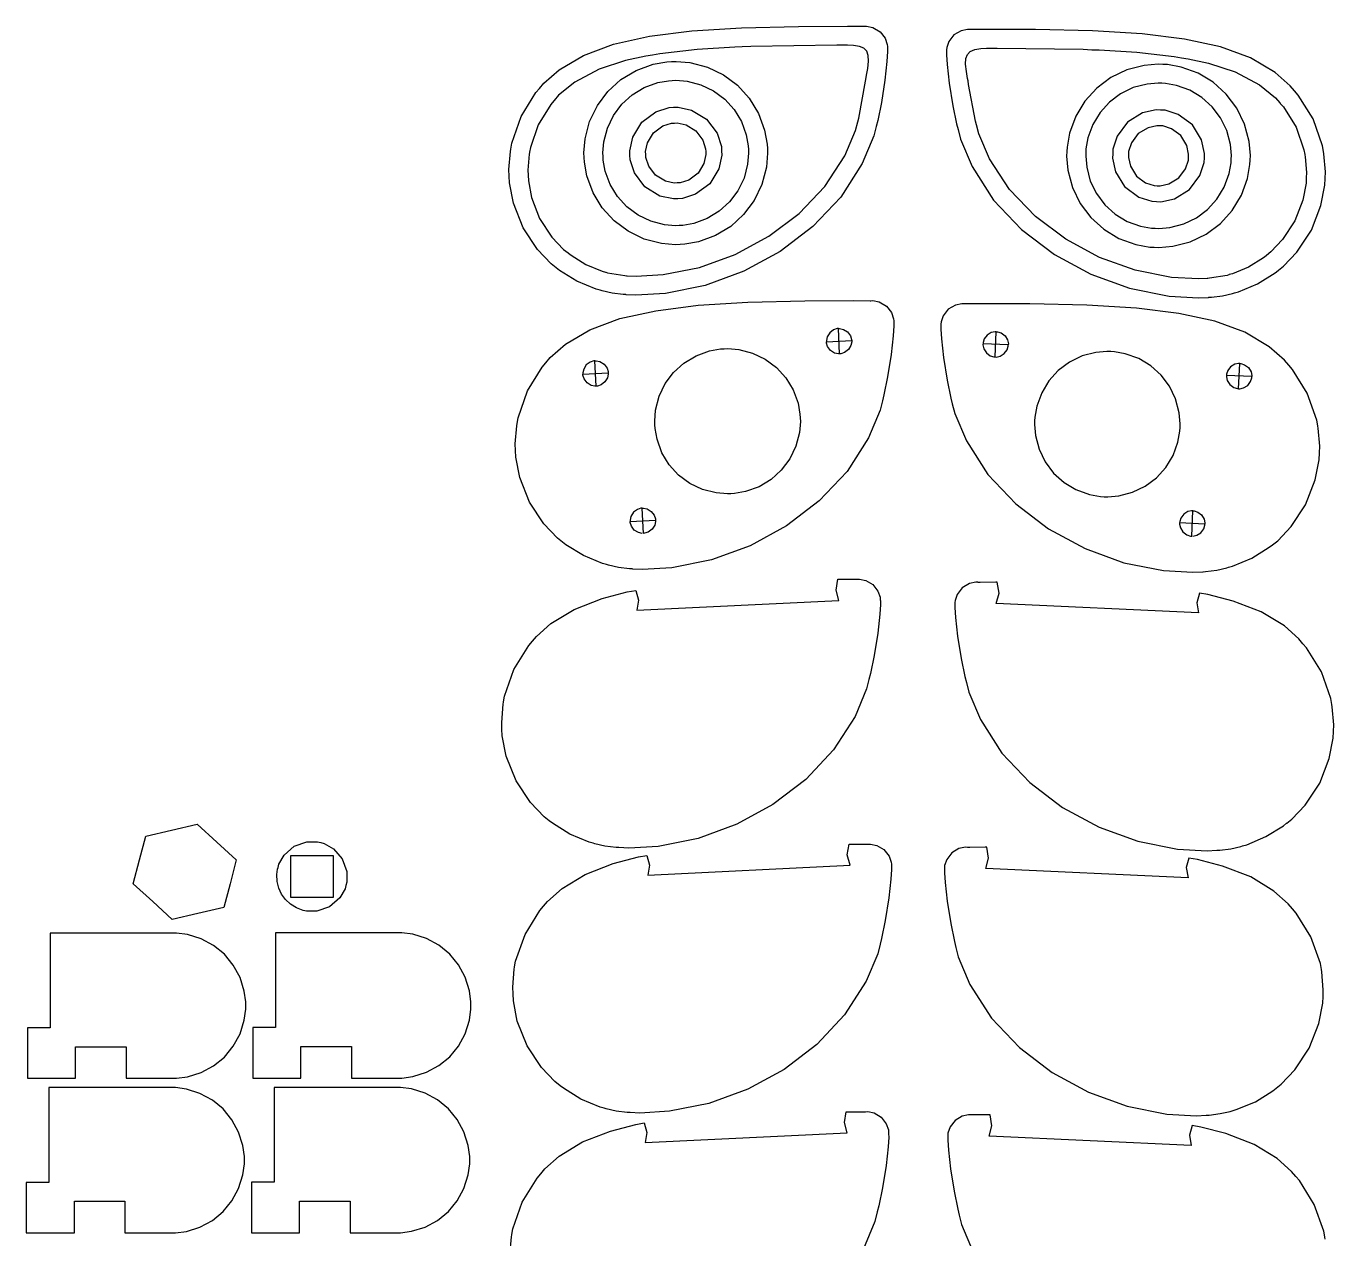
# Model space of a CAD drawing. Extents: x -158 to 1119, y 475 to 1777.
# Drawn here: x 249.4 to 421.9, y 1617.3 to 1777.3 of the extents above; entities that cross this region are included whole.
import ezdxf

# ---------------------------------------------------------------- set-up
doc = ezdxf.new("R2010")
doc.units = 0
doc.header["$MEASUREMENT"] = 0

msp = doc.modelspace()

# ---------------------------------------------------------------- linework, layer by layer
at = {"color": 1}
for p, q in [((354.96, 1735.46), (354.95, 1735.63)), ((355.12, 1734.99), (354.96, 1735.46)), ((378.78, 1734.58), (378.94, 1735.06)), ((378.94, 1735.06), (378.94, 1735.22)), ((355.5, 1734.47), (355.12, 1734.99)), ((356.04, 1734.14), (355.5, 1734.47)), ((356.54, 1734.03), (356.04, 1734.14)), ((356.7, 1734.04), (356.54, 1734.03)), ((377.2, 1733.63), (377.36, 1733.62)), ((377.36, 1733.62), (377.86, 1733.73)), ((377.86, 1733.73), (378.4, 1734.07)), ((378.4, 1734.07), (378.78, 1734.58)), ((322.85, 1731.21), (322.85, 1731.37)), ((323.01, 1730.73), (322.85, 1731.21)), ((323.39, 1730.22), (323.01, 1730.73)), ((323.94, 1729.88), (323.39, 1730.22)), ((324.43, 1729.77), (323.94, 1729.88)), ((409.97, 1729.54), (410.52, 1729.87)), ((410.52, 1729.87), (410.9, 1730.39)), ((410.9, 1730.39), (411.05, 1730.87)), ((411.05, 1730.87), (411.06, 1731.03)), ((324.59, 1729.78), (324.43, 1729.77)), ((409.32, 1729.44), (409.48, 1729.43)), ((409.48, 1729.43), (409.97, 1729.54)), ((329.08, 1711.78), (329.07, 1711.95)), ((329.24, 1711.31), (329.08, 1711.78)), ((329.62, 1710.8), (329.24, 1711.31)), ((404.33, 1710.44), (404.72, 1710.95)), ((404.72, 1710.95), (404.87, 1711.43)), ((404.87, 1711.43), (404.88, 1711.59)), ((330.16, 1710.47), (329.62, 1710.8)), ((330.66, 1710.35), (330.16, 1710.47)), ((403.3, 1710), (403.79, 1710.11)), ((403.79, 1710.11), (404.33, 1710.44))]:
    msp.add_line(p, q, dxfattribs=at)
at = {"color": 0}
for points in [[(360.25, 1777.25), (361.09, 1777.07), (362.03, 1776.52), (362.7, 1775.65), (362.98, 1774.85), (363, 1774.57), (363, 1774.55), (363.01, 1774.5), (363.01, 1774.49), (363.01, 1774.47), (363.01, 1774.32), (363.01, 1774.31), (363.01, 1773.9), (362.93, 1772.61), (362.66, 1770.14), (362.2, 1767.19), (361.72, 1764.81), (361.52, 1764.03), (361.2, 1762.77), (359.68, 1759.15), (356.84, 1754.72), (353.18, 1750.83), (348.86, 1747.54), (344.06, 1744.92), (338.96, 1743.05), (333.73, 1742), (329.83, 1741.77), (328.54, 1741.84), (328.54, 1741.84), (328.49, 1741.85), (328.48, 1741.85), (328.16, 1741.87), (326.7, 1742.05), (325.38, 1742.34), (325.13, 1742.42), (324.6, 1742.57), (322.06, 1743.62), (319.75, 1745.04), (319.33, 1745.38), (319.32, 1745.38), (319.32, 1745.39), (318.65, 1745.92), (316.87, 1747.79), (314.96, 1750.65), (313.68, 1753.91), (313.16, 1756.58), (313.12, 1757.48), (313.07, 1758.36), (313.28, 1760.74), (313.33, 1761.03), (313.33, 1761.03), (313.33, 1761.04), (313.33, 1761.04), (313.33, 1761.04), (313.46, 1761.8), (314.7, 1765.34), (316.65, 1768.49), (317.13, 1769.04), (317.69, 1769.72), (319.7, 1771.48), (322.92, 1773.4), (326.87, 1774.86), (331.62, 1775.91), (337.22, 1776.62), (343.75, 1777.03), (351.28, 1777.22), (357.73, 1777.25), (359.88, 1777.23), (359.9, 1777.23), (359.96, 1777.24), (359.98, 1777.24), (359.97, 1777.24)], [(373.56, 1776.83), (372.72, 1776.65), (371.78, 1776.09), (371.12, 1775.23), (370.84, 1774.42), (370.81, 1774.15), (370.81, 1774.13), (370.81, 1774.08), (370.81, 1774.06), (370.81, 1774.05), (370.81, 1773.9), (370.8, 1773.88), (370.8, 1773.48), (370.89, 1772.19), (371.16, 1769.72), (371.63, 1766.76), (372.12, 1764.39), (372.32, 1763.61), (372.64, 1762.35), (374.17, 1758.73), (377.01, 1754.31), (380.69, 1750.42), (385.02, 1747.14), (389.82, 1744.54), (394.92, 1742.68), (400.16, 1741.64), (404.05, 1741.41), (405.34, 1741.49), (405.35, 1741.49), (405.4, 1741.5), (405.4, 1741.5), (405.73, 1741.52), (407.19, 1741.7), (408.51, 1742), (408.76, 1742.07), (409.29, 1742.23), (411.82, 1743.28), (414.13, 1744.71), (414.55, 1745.05), (414.56, 1745.05), (414.56, 1745.06), (415.23, 1745.59), (417, 1747.46), (418.91, 1750.33), (420.18, 1753.59), (420.7, 1756.26), (420.74, 1757.16), (420.78, 1758.04), (420.57, 1760.42), (420.52, 1760.71), (420.52, 1760.71), (420.52, 1760.72), (420.52, 1760.72), (420.51, 1760.72), (420.38, 1761.48), (419.14, 1765.02), (417.18, 1768.16), (416.7, 1768.71), (416.13, 1769.39), (414.13, 1771.15), (410.9, 1773.06), (406.94, 1774.51), (402.2, 1775.55), (396.59, 1776.25), (390.06, 1776.65), (382.53, 1776.82), (376.08, 1776.83), (373.93, 1776.81), (373.91, 1776.82), (373.85, 1776.82), (373.83, 1776.82), (373.84, 1776.82)], [(315.8, 1760.61), (315.75, 1760.36), (315.58, 1758.28), (315.61, 1757.59), (315.65, 1756.85), (316.07, 1754.64), (317.13, 1751.9), (318.75, 1749.43), (320.3, 1747.8), (320.88, 1747.34), (320.92, 1747.31), (321.28, 1747.03), (323.24, 1745.83), (325.36, 1744.95), (325.8, 1744.82), (325.84, 1744.82), (325.87, 1744.81), (326.09, 1744.74), (328.38, 1744.35), (328.61, 1744.34), (328.62, 1744.34), (328.67, 1744.34), (328.68, 1744.34), (328.7, 1744.34), (329.87, 1744.27), (333.42, 1744.48), (338.22, 1745.44), (342.92, 1747.15), (347.35, 1749.54), (351.36, 1752.55), (354.76, 1756.11), (357.39, 1760.16), (358.8, 1763.48), (359.09, 1764.64), (359.21, 1765.11), (360.12, 1769.98), (360.18, 1770.47), (360.25, 1770.77), (360.42, 1771.68), (360.52, 1772.65), (360.48, 1773.4), (360.27, 1773.95), (359.88, 1774.33), (359.3, 1774.58), (358.51, 1774.71), (357.74, 1774.74), (357.49, 1774.74), (356.35, 1774.75), (344.99, 1774.58), (343.86, 1774.54), (342.87, 1774.5), (337.93, 1774.18), (333, 1773.61), (332.03, 1773.44), (331.14, 1773.3), (328.47, 1772.71), (324.97, 1771.57), (321.76, 1769.87), (319.63, 1768.14), (319.06, 1767.45), (319.04, 1767.43), (319.02, 1767.41), (318.6, 1766.93), (316.95, 1764.25), (315.91, 1761.27), (315.8, 1760.64)], [(418.05, 1760.28), (418.09, 1760.03), (418.27, 1757.96), (418.24, 1757.27), (418.21, 1756.53), (417.79, 1754.32), (416.73, 1751.57), (415.12, 1749.1), (413.58, 1747.47), (413, 1747.01), (412.96, 1746.97), (412.6, 1746.69), (410.64, 1745.49), (408.52, 1744.6), (408.08, 1744.48), (408.04, 1744.47), (408.01, 1744.46), (407.79, 1744.39), (405.5, 1744), (405.27, 1743.99), (405.26, 1743.99), (405.21, 1743.99), (405.2, 1743.99), (405.18, 1743.99), (404.01, 1743.91), (400.46, 1744.12), (395.66, 1745.07), (390.96, 1746.76), (386.52, 1749.15), (382.51, 1752.15), (379.09, 1755.7), (376.45, 1759.75), (375.04, 1763.07), (374.75, 1764.22), (374.63, 1764.7), (373.71, 1769.56), (373.64, 1770.05), (373.58, 1770.35), (373.41, 1771.26), (373.3, 1772.23), (373.34, 1772.98), (373.55, 1773.53), (373.93, 1773.91), (374.51, 1774.16), (375.31, 1774.29), (376.07, 1774.33), (376.33, 1774.33), (377.47, 1774.33), (388.83, 1774.2), (389.96, 1774.15), (390.94, 1774.11), (395.89, 1773.8), (400.82, 1773.25), (401.79, 1773.09), (402.68, 1772.94), (405.35, 1772.36), (408.85, 1771.23), (412.07, 1769.53), (414.2, 1767.81), (414.77, 1767.12), (414.79, 1767.09), (414.81, 1767.07), (415.23, 1766.6), (416.89, 1763.92), (417.94, 1760.95), (418.05, 1760.32)], [(335.12, 1772.61), (336.96, 1772.45), (339.26, 1771.86), (341.37, 1770.84), (343.23, 1769.46), (344.79, 1767.74), (346, 1765.75), (346.81, 1763.52), (347.15, 1761.71), (347.17, 1761.1), (347.2, 1760.49), (347.04, 1758.66), (346.45, 1756.36), (345.43, 1754.26), (344.04, 1752.4), (342.33, 1750.84), (340.33, 1749.63), (338.09, 1748.82), (336.28, 1748.49), (335.67, 1748.46), (335.06, 1748.43), (333.22, 1748.58), (330.92, 1749.18), (328.81, 1750.2), (326.95, 1751.58), (325.39, 1753.29), (324.18, 1755.29), (323.37, 1757.52), (323.04, 1759.33), (323.01, 1759.94), (322.98, 1760.55), (323.13, 1762.38), (323.73, 1764.68), (324.75, 1766.78), (326.14, 1768.64), (327.85, 1770.2), (329.85, 1771.4), (332.09, 1772.22), (333.9, 1772.55), (334.51, 1772.58)], [(398.7, 1772.24), (396.86, 1772.08), (394.56, 1771.48), (392.46, 1770.47), (390.6, 1769.07), (389.04, 1767.36), (387.84, 1765.36), (387.03, 1763.13), (386.7, 1761.31), (386.67, 1760.71), (386.64, 1760.1), (386.81, 1758.27), (387.41, 1755.97), (388.43, 1753.87), (389.82, 1752.02), (391.54, 1750.46), (393.54, 1749.25), (395.78, 1748.45), (397.59, 1748.12), (398.2, 1748.09), (398.81, 1748.06), (400.65, 1748.22), (402.95, 1748.82), (405.06, 1749.84), (406.91, 1751.23), (408.47, 1752.95), (409.68, 1754.95), (410.48, 1757.18), (410.81, 1758.99), (410.84, 1759.6), (410.87, 1760.21), (410.71, 1762.04), (410.11, 1764.34), (409.09, 1766.44), (407.69, 1768.29), (405.97, 1769.85), (403.97, 1771.05), (401.73, 1771.86), (399.92, 1772.19), (399.31, 1772.21)], [(335.11, 1770.11), (336.57, 1769.98), (338.4, 1769.51), (340.07, 1768.71), (341.54, 1767.61), (342.78, 1766.25), (343.74, 1764.66), (344.39, 1762.9), (344.65, 1761.46), (344.67, 1760.98), (344.7, 1760.5), (344.57, 1759.04), (344.1, 1757.22), (343.29, 1755.55), (342.19, 1754.08), (340.83, 1752.85), (339.24, 1751.88), (337.47, 1751.24), (336.03, 1750.98), (335.55, 1750.95), (335.07, 1750.93), (333.61, 1751.05), (331.78, 1751.52), (330.11, 1752.33), (328.64, 1753.43), (327.4, 1754.79), (326.44, 1756.37), (325.79, 1758.14), (325.53, 1759.58), (325.51, 1760.06), (325.48, 1760.54), (325.61, 1762), (326.08, 1763.82), (326.89, 1765.48), (327.99, 1766.96), (329.35, 1768.19), (330.94, 1769.15), (332.71, 1769.8), (334.15, 1770.06), (334.63, 1770.08)], [(398.71, 1769.74), (397.25, 1769.61), (395.43, 1769.14), (393.76, 1768.33), (392.29, 1767.23), (391.05, 1765.86), (390.1, 1764.28), (389.45, 1762.51), (389.19, 1761.08), (389.17, 1760.59), (389.15, 1760.11), (389.28, 1758.66), (389.75, 1756.83), (390.56, 1755.17), (391.67, 1753.7), (393.03, 1752.47), (394.62, 1751.51), (396.39, 1750.87), (397.84, 1750.61), (398.32, 1750.59), (398.8, 1750.56), (400.26, 1750.69), (402.08, 1751.17), (403.75, 1751.98), (405.22, 1753.08), (406.46, 1754.44), (407.42, 1756.02), (408.06, 1757.8), (408.32, 1759.23), (408.34, 1759.71), (408.36, 1760.2), (408.24, 1761.65), (407.76, 1763.47), (406.95, 1765.14), (405.84, 1766.61), (404.48, 1767.84), (402.89, 1768.8), (401.12, 1769.44), (399.68, 1769.7), (399.19, 1769.72)], [(335.39, 1766.58), (337.17, 1766.19), (339.16, 1764.99), (340.54, 1763.13), (341.1, 1761.4), (341.13, 1760.81), (341.16, 1760.22), (340.77, 1758.44), (339.57, 1756.46), (337.71, 1755.08), (335.97, 1754.52), (335.38, 1754.49), (334.79, 1754.46), (333, 1754.85), (331.02, 1756.05), (329.64, 1757.91), (329.08, 1759.64), (329.05, 1760.23), (329.02, 1760.82), (329.41, 1762.6), (330.61, 1764.58), (332.47, 1765.96), (334.21, 1766.52), (334.8, 1766.55)], [(398.44, 1766.21), (396.66, 1765.82), (394.68, 1764.61), (393.3, 1762.76), (392.74, 1761.02), (392.71, 1760.43), (392.69, 1759.84), (393.08, 1758.06), (394.29, 1756.09), (396.15, 1754.7), (397.89, 1754.15), (398.48, 1754.12), (399.07, 1754.09), (400.85, 1754.49), (402.83, 1755.69), (404.22, 1757.55), (404.77, 1759.29), (404.8, 1759.88), (404.83, 1760.46), (404.43, 1762.25), (403.22, 1764.22), (401.36, 1765.6), (399.62, 1766.16), (399.03, 1766.18)], [(335.29, 1764.49), (336.46, 1764.23), (337.75, 1763.45), (338.66, 1762.23), (339.03, 1761.09), (339.05, 1760.71), (339.07, 1760.33), (338.81, 1759.15), (338.02, 1757.86), (336.81, 1756.95), (335.66, 1756.58), (335.28, 1756.57), (334.89, 1756.55), (333.72, 1756.8), (332.42, 1757.59), (331.52, 1758.8), (331.15, 1759.95), (331.13, 1760.33), (331.11, 1760.71), (331.37, 1761.88), (332.16, 1763.18), (333.37, 1764.09), (334.52, 1764.45), (334.9, 1764.47)], [(398.55, 1764.12), (397.38, 1763.86), (396.09, 1763.08), (395.18, 1761.86), (394.81, 1760.72), (394.8, 1760.34), (394.78, 1759.95), (395.04, 1758.78), (395.83, 1757.49), (397.05, 1756.58), (398.19, 1756.22), (398.57, 1756.2), (398.96, 1756.18), (400.13, 1756.44), (401.43, 1757.23), (402.33, 1758.45), (402.7, 1759.59), (402.72, 1759.97), (402.73, 1760.36), (402.47, 1761.52), (401.68, 1762.82), (400.46, 1763.72), (399.32, 1764.09), (398.94, 1764.1)], [(361.09, 1741.07), (361.93, 1740.89), (362.86, 1740.33), (363.53, 1739.47), (363.81, 1738.67), (363.84, 1738.39), (363.84, 1738.37), (363.84, 1738.32), (363.84, 1738.31), (363.84, 1738.26), (363.84, 1738.14), (363.84, 1738.13), (363.85, 1737.72), (363.76, 1736.43), (363.5, 1733.96), (363.03, 1731.01), (362.55, 1728.63), (362.35, 1727.85), (362.04, 1726.6), (360.51, 1722.96), (357.68, 1718.54), (354.01, 1714.65), (349.69, 1711.35), (344.89, 1708.74), (339.79, 1706.87), (334.56, 1705.82), (330.66, 1705.58), (329.38, 1705.66), (329.37, 1705.67), (329.32, 1705.67), (329.32, 1705.67), (328.99, 1705.69), (327.53, 1705.86), (326.21, 1706.16), (325.96, 1706.24), (325.43, 1706.39), (322.9, 1707.44), (320.59, 1708.86), (320.16, 1709.2), (320.16, 1709.2), (320.15, 1709.21), (319.48, 1709.74), (317.7, 1711.6), (315.79, 1714.47), (314.51, 1717.73), (313.99, 1720.4), (313.95, 1721.29), (313.9, 1722.18), (314.11, 1724.56), (314.16, 1724.85), (314.16, 1724.85), (314.16, 1724.86), (314.16, 1724.87), (314.16, 1724.87), (314.29, 1725.62), (315.53, 1729.16), (317.48, 1732.3), (317.97, 1732.87), (318.53, 1733.54), (320.53, 1735.3), (323.76, 1737.22), (327.71, 1738.68), (332.45, 1739.73), (338.05, 1740.44), (344.59, 1740.85), (352.12, 1741.04), (358.56, 1741.06), (360.71, 1741.05), (360.71, 1741.05), (360.73, 1741.05), (360.79, 1741.05), (360.81, 1741.05)], [(372.8, 1740.65), (371.96, 1740.47), (371.02, 1739.91), (370.36, 1739.05), (370.08, 1738.24), (370.06, 1737.97), (370.06, 1737.95), (370.05, 1737.9), (370.05, 1737.88), (370.05, 1737.84), (370.05, 1737.72), (370.05, 1737.7), (370.05, 1737.29), (370.13, 1736.01), (370.4, 1733.54), (370.88, 1730.58), (371.37, 1728.21), (371.56, 1727.43), (371.88, 1726.17), (373.41, 1722.55), (376.26, 1718.13), (379.93, 1714.24), (384.26, 1710.96), (389.06, 1708.35), (394.17, 1706.49), (399.4, 1705.46), (403.3, 1705.23), (404.59, 1705.31), (404.59, 1705.31), (404.64, 1705.31), (404.65, 1705.31), (404.97, 1705.33), (406.43, 1705.51), (407.75, 1705.81), (408, 1705.89), (408.53, 1706.04), (411.06, 1707.1), (413.37, 1708.53), (413.79, 1708.87), (413.8, 1708.87), (413.8, 1708.87), (414.47, 1709.4), (416.25, 1711.28), (418.15, 1714.14), (419.43, 1717.41), (419.94, 1720.08), (419.98, 1720.97), (420.02, 1721.86), (419.81, 1724.24), (419.76, 1724.52), (419.76, 1724.53), (419.76, 1724.53), (419.76, 1724.55), (419.76, 1724.55), (419.63, 1725.3), (418.38, 1728.84), (416.43, 1731.98), (415.94, 1732.54), (415.38, 1733.21), (413.37, 1734.97), (410.14, 1736.88), (406.19, 1738.33), (401.44, 1739.37), (395.84, 1740.06), (389.3, 1740.47), (381.77, 1740.64), (375.33, 1740.65), (373.18, 1740.63), (373.18, 1740.63), (373.15, 1740.63), (373.1, 1740.63), (373.08, 1740.63)], [(341.94, 1734.74), (343.39, 1734.62), (345.22, 1734.14), (346.89, 1733.34), (348.37, 1732.24), (349.6, 1730.88), (350.56, 1729.3), (351.21, 1727.53), (351.47, 1726.1), (351.5, 1725.61), (351.52, 1725.13), (351.39, 1723.68), (350.92, 1721.85), (350.12, 1720.18), (349.01, 1718.71), (347.65, 1717.48), (346.07, 1716.52), (344.29, 1715.88), (342.85, 1715.61), (342.37, 1715.59), (341.89, 1715.56), (340.43, 1715.69), (338.6, 1716.16), (336.94, 1716.96), (335.46, 1718.06), (334.22, 1719.42), (333.26, 1721), (332.62, 1722.77), (332.35, 1724.21), (332.33, 1724.69), (332.31, 1725.18), (332.43, 1726.63), (332.9, 1728.45), (333.71, 1730.12), (334.81, 1731.59), (336.17, 1732.83), (337.76, 1733.79), (339.53, 1734.43), (340.97, 1734.69), (341.45, 1734.72)], [(391.96, 1734.36), (390.51, 1734.23), (388.68, 1733.76), (387.01, 1732.95), (385.54, 1731.85), (384.31, 1730.49), (383.35, 1728.9), (382.71, 1727.13), (382.45, 1725.69), (382.42, 1725.21), (382.4, 1724.73), (382.53, 1723.28), (383.01, 1721.45), (383.82, 1719.79), (384.92, 1718.32), (386.29, 1717.08), (387.87, 1716.13), (389.65, 1715.49), (391.09, 1715.23), (391.57, 1715.2), (392.05, 1715.18), (393.51, 1715.31), (395.34, 1715.79), (397, 1716.59), (398.48, 1717.7), (399.71, 1719.06), (400.67, 1720.64), (401.31, 1722.41), (401.57, 1723.85), (401.59, 1724.33), (401.62, 1724.82), (401.49, 1726.27), (401.01, 1728.09), (400.2, 1729.76), (399.1, 1731.22), (397.73, 1732.46), (396.14, 1733.41), (394.37, 1734.05), (392.93, 1734.31), (392.45, 1734.34)], [(359.31, 1704.34), (360.15, 1704.16), (361.09, 1703.6), (361.75, 1702.74), (362.04, 1701.93), (362.06, 1701.66), (362.06, 1701.63), (362.06, 1701.59), (362.06, 1701.57), (362.07, 1701.53), (362.07, 1701.4), (362.07, 1701.39), (362.07, 1700.99), (361.99, 1699.7), (361.72, 1697.22), (361.25, 1694.27), (360.77, 1691.89), (360.57, 1691.11), (360.26, 1689.86), (358.74, 1686.23), (355.9, 1681.8), (352.23, 1677.91), (347.91, 1674.62), (343.12, 1672), (338.02, 1670.14), (332.78, 1669.09), (328.89, 1668.85), (327.6, 1668.93), (327.59, 1668.93), (327.54, 1668.93), (327.54, 1668.93), (327.22, 1668.95), (325.75, 1669.13), (324.43, 1669.43), (324.18, 1669.5), (323.65, 1669.65), (321.12, 1670.7), (318.81, 1672.13), (318.38, 1672.46), (318.38, 1672.47), (318.37, 1672.47), (317.71, 1673), (315.93, 1674.87), (314.02, 1677.74), (312.73, 1680.99), (312.21, 1683.66), (312.17, 1684.56), (312.13, 1685.44), (312.33, 1687.82), (312.38, 1688.11), (312.38, 1688.11), (312.38, 1688.12), (312.38, 1688.13), (312.39, 1688.13), (312.52, 1688.89), (313.75, 1692.42), (315.7, 1695.57), (316.19, 1696.13), (316.72, 1696.77), (318.63, 1698.48), (321.68, 1700.34), (325.39, 1701.78), (328.7, 1702.64), (329.82, 1702.84), (330.18, 1701.57), (329.94, 1700.25), (356.61, 1701.53), (356.25, 1702.89), (356.48, 1704.32), (356.68, 1704.33), (358.72, 1704.31), (358.93, 1704.31), (358.96, 1704.31), (359.01, 1704.32), (359.03, 1704.32), (359.03, 1704.32)], [(374.66, 1703.92), (373.82, 1703.74), (372.88, 1703.18), (372.22, 1702.32), (371.93, 1701.51), (371.91, 1701.23), (371.91, 1701.21), (371.91, 1701.16), (371.91, 1701.15), (371.9, 1701.1), (371.91, 1700.98), (371.9, 1700.97), (371.9, 1700.57), (371.99, 1699.27), (372.26, 1696.8), (372.73, 1693.85), (373.22, 1691.47), (373.42, 1690.69), (373.74, 1689.44), (375.27, 1685.81), (378.11, 1681.39), (381.79, 1677.51), (386.11, 1674.22), (390.92, 1671.62), (396.02, 1669.76), (401.26, 1668.73), (405.15, 1668.5), (406.44, 1668.58), (406.45, 1668.58), (406.5, 1668.58), (406.5, 1668.58), (406.83, 1668.6), (408.29, 1668.78), (409.61, 1669.08), (409.85, 1669.16), (410.39, 1669.31), (412.92, 1670.37), (415.23, 1671.8), (415.65, 1672.13), (415.66, 1672.14), (415.66, 1672.14), (416.33, 1672.67), (418.1, 1674.54), (420.01, 1677.42), (421.28, 1680.67), (421.8, 1683.34), (421.84, 1684.24), (421.88, 1685.13), (421.67, 1687.51), (421.62, 1687.79), (421.62, 1687.8), (421.62, 1687.81), (421.62, 1687.81), (421.61, 1687.81), (421.48, 1688.57), (420.24, 1692.1), (418.28, 1695.25), (417.8, 1695.8), (417.26, 1696.45), (415.35, 1698.15), (412.29, 1700.01), (408.58, 1701.44), (405.27, 1702.29), (404.15, 1702.49), (403.79, 1701.22), (404.03, 1699.89), (377.36, 1701.12), (377.72, 1702.48), (377.49, 1703.91), (377.29, 1703.91), (375.24, 1703.9), (375.03, 1703.9), (375.01, 1703.9), (374.95, 1703.9), (374.93, 1703.91), (374.94, 1703.91)], [(274.56, 1669.66), (277.13, 1667.31), (276.3, 1664.16), (275.47, 1661.02), (272.07, 1660.23), (268.67, 1659.44), (266.1, 1661.8), (263.53, 1664.15), (264.36, 1667.3), (265.19, 1670.44), (268.58, 1671.23), (271.98, 1672.02)], [(288.72, 1669.47), (289.93, 1668.77), (291.1, 1667.44), (291.69, 1665.77), (291.7, 1664.37), (291.59, 1663.93), (291.47, 1663.5), (290.78, 1662.29), (289.44, 1661.12), (287.77, 1660.54), (286.37, 1660.53), (285.93, 1660.64), (285.71, 1660.7), (285.05, 1660.97), (284.28, 1661.45), (283.63, 1662.06), (283.11, 1662.78), (282.74, 1663.59), (282.52, 1664.45), (282.49, 1665.36), (282.57, 1666.06), (282.63, 1666.28), (282.74, 1666.72), (283.44, 1667.93), (284.77, 1669.1), (286.45, 1669.69), (287.85, 1669.69), (288.29, 1669.58)], [(360.76, 1669.4), (361.61, 1669.22), (362.55, 1668.66), (363.21, 1667.8), (363.49, 1666.99), (363.52, 1666.72), (363.52, 1666.69), (363.52, 1666.65), (363.52, 1666.63), (363.53, 1666.59), (363.52, 1666.46), (363.53, 1666.45), (363.53, 1666.05), (363.44, 1664.76), (363.18, 1662.28), (362.71, 1659.33), (362.23, 1656.95), (362.03, 1656.17), (361.72, 1654.92), (360.2, 1651.29), (357.36, 1646.86), (353.69, 1642.97), (349.37, 1639.68), (344.58, 1637.06), (339.47, 1635.2), (334.24, 1634.15), (330.35, 1633.91), (329.06, 1633.99), (329.05, 1633.99), (329, 1633.99), (329, 1633.99), (328.67, 1634.01), (327.21, 1634.19), (325.89, 1634.49), (325.64, 1634.56), (325.11, 1634.71), (322.58, 1635.76), (320.27, 1637.19), (319.84, 1637.52), (319.84, 1637.53), (319.83, 1637.53), (319.16, 1638.06), (317.38, 1639.93), (315.47, 1642.8), (314.19, 1646.05), (313.67, 1648.72), (313.63, 1649.62), (313.59, 1650.5), (313.79, 1652.88), (313.84, 1653.17), (313.84, 1653.17), (313.84, 1653.18), (313.84, 1653.19), (313.84, 1653.19), (313.97, 1653.95), (315.21, 1657.48), (317.16, 1660.63), (317.65, 1661.19), (318.18, 1661.83), (320.09, 1663.54), (323.14, 1665.4), (326.85, 1666.84), (330.16, 1667.7), (331.28, 1667.9), (331.64, 1666.63), (331.4, 1665.31), (358.07, 1666.59), (357.7, 1667.95), (357.94, 1669.38), (358.14, 1669.39), (360.18, 1669.37), (360.39, 1669.37), (360.41, 1669.37), (360.47, 1669.38), (360.49, 1669.38), (360.49, 1669.38)], [(373.28, 1668.97), (372.43, 1668.79), (371.5, 1668.24), (370.83, 1667.37), (370.55, 1666.56), (370.53, 1666.29), (370.53, 1666.27), (370.52, 1666.22), (370.52, 1666.2), (370.52, 1666.16), (370.52, 1666.04), (370.52, 1666.03), (370.52, 1665.62), (370.6, 1664.33), (370.88, 1661.86), (371.35, 1658.91), (371.84, 1656.53), (372.03, 1655.75), (372.35, 1654.5), (373.88, 1650.87), (376.73, 1646.45), (380.4, 1642.56), (384.73, 1639.28), (389.53, 1636.68), (394.64, 1634.82), (399.87, 1633.78), (403.77, 1633.55), (405.06, 1633.64), (405.06, 1633.64), (405.12, 1633.64), (405.12, 1633.64), (405.44, 1633.66), (406.9, 1633.84), (408.22, 1634.14), (408.47, 1634.22), (409, 1634.37), (411.53, 1635.42), (413.84, 1636.85), (414.27, 1637.19), (414.27, 1637.19), (414.27, 1637.2), (414.94, 1637.73), (416.72, 1639.6), (418.62, 1642.47), (419.9, 1645.73), (420.41, 1648.4), (420.45, 1649.3), (420.49, 1650.18), (420.28, 1652.56), (420.23, 1652.85), (420.23, 1652.85), (420.23, 1652.86), (420.23, 1652.87), (420.23, 1652.87), (420.1, 1653.62), (418.85, 1657.16), (416.9, 1660.3), (416.41, 1660.86), (415.87, 1661.51), (413.96, 1663.2), (410.91, 1665.06), (407.2, 1666.49), (403.88, 1667.34), (402.77, 1667.54), (402.41, 1666.28), (402.65, 1664.95), (375.98, 1666.17), (376.34, 1667.54), (376.1, 1668.97), (375.9, 1668.97), (373.86, 1668.96), (373.65, 1668.95), (373.62, 1668.95), (373.57, 1668.96), (373.55, 1668.96), (373.55, 1668.96)], [(269.26, 1638.51), (270.71, 1638.7), (272.51, 1639.26), (274.14, 1640.14), (275.56, 1641.31), (276.73, 1642.73), (277.62, 1644.36), (278.18, 1646.15), (278.37, 1647.6), (278.37, 1648.08), (278.37, 1648.57), (278.18, 1650.01), (277.62, 1651.81), (276.73, 1653.44), (275.56, 1654.86), (274.14, 1656.02), (272.51, 1656.91), (270.71, 1657.47), (269.26, 1657.66), (268.78, 1657.66), (252.59, 1657.66), (252.59, 1645.17), (249.59, 1645.17), (249.59, 1638.51), (255.94, 1638.51), (255.94, 1642.67), (262.61, 1642.67), (262.61, 1638.51), (268.78, 1638.51)], [(298.97, 1638.53), (300.42, 1638.73), (302.22, 1639.29), (303.85, 1640.17), (305.27, 1641.34), (306.44, 1642.76), (307.32, 1644.38), (307.88, 1646.18), (308.08, 1647.63), (308.08, 1648.11), (308.08, 1648.59), (307.88, 1650.04), (307.32, 1651.84), (306.44, 1653.46), (305.27, 1654.88), (303.85, 1656.05), (302.22, 1656.94), (300.42, 1657.49), (298.97, 1657.69), (298.48, 1657.69), (282.3, 1657.69), (282.3, 1645.2), (279.29, 1645.2), (279.29, 1638.53), (285.64, 1638.53), (285.64, 1642.7), (292.32, 1642.7), (292.32, 1638.53), (298.48, 1638.53)], [(269.09, 1618.11), (270.54, 1618.31), (272.34, 1618.87), (273.97, 1619.75), (275.39, 1620.92), (276.56, 1622.34), (277.44, 1623.96), (278, 1625.76), (278.2, 1627.21), (278.2, 1627.69), (278.2, 1628.17), (278, 1629.62), (277.44, 1631.42), (276.56, 1633.04), (275.39, 1634.46), (273.97, 1635.63), (272.34, 1636.51), (270.54, 1637.07), (269.09, 1637.27), (268.6, 1637.27), (252.42, 1637.27), (252.42, 1624.77), (249.41, 1624.77), (249.41, 1618.11), (255.77, 1618.11), (255.77, 1622.28), (262.44, 1622.28), (262.44, 1618.11), (268.6, 1618.11)], [(298.79, 1618.14), (300.25, 1618.34), (302.05, 1618.89), (303.68, 1619.77), (305.1, 1620.95), (306.27, 1622.36), (307.15, 1623.99), (307.71, 1625.79), (307.91, 1627.23), (307.91, 1627.72), (307.91, 1628.2), (307.71, 1629.65), (307.15, 1631.44), (306.27, 1633.07), (305.1, 1634.49), (303.68, 1635.66), (302.05, 1636.54), (300.25, 1637.1), (298.79, 1637.29), (298.31, 1637.29), (282.12, 1637.29), (282.12, 1624.8), (279.12, 1624.8), (279.12, 1618.14), (285.47, 1618.14), (285.47, 1622.3), (292.15, 1622.3), (292.15, 1618.14), (298.31, 1618.14)]]:
    msp.add_lwpolyline(points, close=True, dxfattribs=at)
at = {"color": 1}
for points in [[(354.95, 1735.79), (354.95, 1735.63), (358.29, 1735.79), (358.3, 1735.62), (358.19, 1735.13), (357.86, 1734.59), (357.34, 1734.2), (356.86, 1734.05), (356.7, 1734.04), (356.54, 1737.37), (356.38, 1737.36), (355.9, 1737.21), (355.39, 1736.83), (355.05, 1736.28)], [(378.95, 1735.38), (378.94, 1735.22), (375.61, 1735.37), (375.6, 1735.21), (375.71, 1734.72), (376.05, 1734.17), (376.56, 1733.79), (377.04, 1733.64), (377.2, 1733.63), (377.35, 1736.96), (377.52, 1736.95), (378, 1736.8), (378.51, 1736.42), (378.84, 1735.87)], [(322.84, 1731.53), (322.85, 1731.37), (326.18, 1731.53), (326.19, 1731.37), (326.08, 1730.87), (325.75, 1730.33), (325.24, 1729.95), (324.75, 1729.79), (324.59, 1729.78), (324.43, 1733.11), (324.27, 1733.1), (323.79, 1732.95), (323.28, 1732.57), (322.95, 1732.02)], [(411.07, 1731.19), (411.06, 1731.03), (407.73, 1731.18), (407.72, 1731.02), (407.83, 1730.53), (408.16, 1729.98), (408.68, 1729.6), (409.16, 1729.45), (409.32, 1729.44), (409.47, 1732.77), (409.63, 1732.76), (410.11, 1732.61), (410.63, 1732.23), (410.96, 1731.68)], [(329.07, 1712.11), (329.07, 1711.95), (332.41, 1712.11), (332.41, 1711.94), (332.31, 1711.45), (331.98, 1710.91), (331.46, 1710.53), (330.98, 1710.37), (330.82, 1710.36), (330.66, 1713.69), (330.5, 1713.68), (330.02, 1713.53), (329.5, 1713.15), (329.17, 1712.6)], [(404.88, 1711.75), (404.88, 1711.59), (401.54, 1711.75), (401.53, 1711.58), (401.64, 1711.09), (401.98, 1710.55), (402.49, 1710.17), (402.97, 1710.01), (403.13, 1710.01), (403.29, 1713.34), (403.45, 1713.33), (403.93, 1713.18), (404.44, 1712.79), (404.77, 1712.25)], [(289.89, 1667.88), (289.89, 1662.34), (284.33, 1662.34), (284.33, 1667.88)]]:
    msp.add_lwpolyline(points, close=True, dxfattribs=at)
for points in [[(356.54, 1737.37), (356.7, 1737.38), (357.2, 1737.27), (357.74, 1736.94), (358.13, 1736.43), (358.28, 1735.95), (358.29, 1735.79)], [(377.35, 1736.96), (377.19, 1736.96), (376.7, 1736.86), (376.15, 1736.52), (375.77, 1736.01), (375.62, 1735.53), (375.61, 1735.37)], [(324.43, 1733.11), (324.6, 1733.12), (325.09, 1733.01), (325.64, 1732.68), (326.02, 1732.17), (326.17, 1731.69), (326.18, 1731.53)], [(409.47, 1732.77), (409.31, 1732.78), (408.82, 1732.67), (408.27, 1732.34), (407.89, 1731.82), (407.73, 1731.34), (407.73, 1731.18)], [(330.66, 1713.69), (330.82, 1713.7), (331.32, 1713.59), (331.86, 1713.26), (332.24, 1712.75), (332.4, 1712.27), (332.41, 1712.11)], [(403.29, 1713.34), (403.12, 1713.34), (402.63, 1713.24), (402.08, 1712.9), (401.7, 1712.39), (401.55, 1711.91), (401.54, 1711.75)]]:
    msp.add_lwpolyline(points, dxfattribs=at)
at = {"color": 0}
for points in [[(313.22, 1615.22), (313.43, 1617.6), (313.48, 1617.88), (313.48, 1617.89), (313.48, 1617.89), (313.48, 1617.9), (313.48, 1617.9), (313.61, 1618.66), (314.85, 1622.19), (316.8, 1625.34), (317.28, 1625.9), (317.82, 1626.55), (319.73, 1628.25), (322.78, 1630.12), (326.48, 1631.55), (329.8, 1632.41), (330.91, 1632.61), (331.28, 1631.35), (331.04, 1630.02), (357.71, 1631.3), (357.34, 1632.66), (357.57, 1634.09), (357.77, 1634.1), (359.82, 1634.09), (360.03, 1634.08), (360.05, 1634.09), (360.11, 1634.09), (360.13, 1634.09), (360.13, 1634.09), (360.4, 1634.11), (361.24, 1633.93), (362.18, 1633.37), (362.85, 1632.51), (363.13, 1631.7), (363.15, 1631.43), (363.15, 1631.41), (363.16, 1631.36), (363.16, 1631.34), (363.16, 1631.3), (363.16, 1631.18), (363.16, 1631.16), (363.17, 1630.76), (363.08, 1629.47), (362.82, 1627), (362.35, 1624.04), (361.87, 1621.67), (361.67, 1620.88), (361.35, 1619.63), (359.83, 1616)], [(420.72, 1617.28), (420.67, 1617.56), (420.67, 1617.57), (420.67, 1617.57), (420.67, 1617.58), (420.67, 1617.58), (420.54, 1618.34), (419.29, 1621.87), (417.34, 1625.02), (416.85, 1625.57), (416.31, 1626.22), (414.4, 1627.92), (411.35, 1629.78), (407.64, 1631.21), (404.32, 1632.05), (403.2, 1632.26), (402.84, 1630.99), (403.08, 1629.66), (376.41, 1630.89), (376.78, 1632.25), (376.54, 1633.68), (376.34, 1633.68), (374.29, 1633.67), (374.09, 1633.67), (374.06, 1633.67), (374.01, 1633.67), (373.99, 1633.67), (373.99, 1633.67), (373.71, 1633.69), (372.87, 1633.51), (371.93, 1632.95), (371.27, 1632.09), (370.99, 1631.28), (370.97, 1631), (370.97, 1630.98), (370.96, 1630.93), (370.96, 1630.91), (370.96, 1630.87), (370.96, 1630.75), (370.96, 1630.74), (370.96, 1630.34), (371.04, 1629.04), (371.31, 1626.57), (371.79, 1623.62), (372.27, 1621.24), (372.47, 1620.46), (372.79, 1619.21), (374.32, 1615.58)]]:
    msp.add_lwpolyline(points, dxfattribs=at)

doc.saveas('drawing.dxf')
